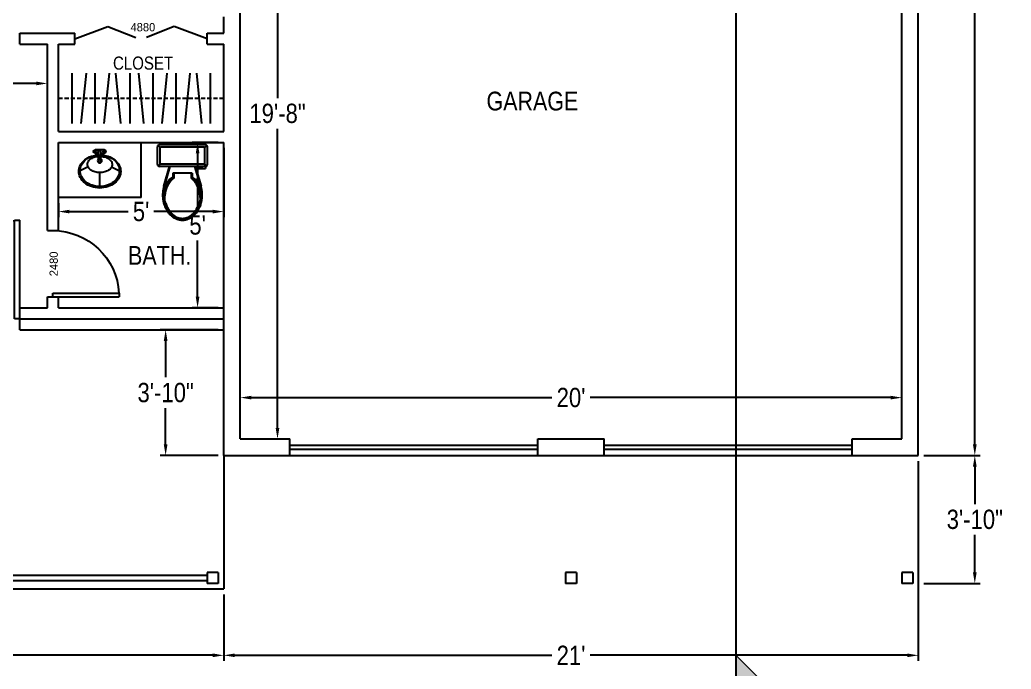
# Model space of a CAD drawing. Header units: inches. Extents: x -1842 to 12195, y -2228 to 2193.
# Drawn here: x 8657.8 to 9017.5, y 727.9 to 963.5 of the extents above; entities that cross this region are included whole.
import ezdxf
from ezdxf.enums import TextEntityAlignment as Align

# ---------------------------------------------------------------- set-up
doc = ezdxf.new("R2010")
doc.units = ezdxf.units.IN
doc.header["$LTSCALE"] = 6
doc.header["$MEASUREMENT"] = 0
doc.linetypes.add('HIDDEN', pattern=[0.375, 0.25, -0.125])
for name, color, linetype in [('BUILT-INS', 13, 'Continuous'), ('CABS', 23, 'Continuous'), ('Title Block', 7, 'Continuous'), ('TITLES', 3, 'Continuous'), ('TXT', 4, 'Continuous'), ('windows', 4, 'Continuous')]:
    doc.layers.add(name, color=color, linetype=linetype)
doc.layers.add('S-Structural', color=1, linetype='Continuous', lineweight=20)
doc.styles.add('ARCHSTYLSHX', font='ARCHSTYL.SHX')
doc.styles.add('HS-DESIGN-TTLB', font='GOTHIC.TTF')
doc.styles.get("Standard").update_dxf_attribs({"font": 'ARIALN.TTF'})
doc.styles.add('Tahoma', font='tahoma.ttf')
doc.dimstyles.get("Standard").update_dxf_attribs({"dimtxt": 7, "dimasz": 4, "dimexe": 2, "dimexo": 2, "dimgap": 2, "dimtad": 0, "dimtih": 1, "dimtoh": 1, "dimdec": 0, "dimzin": 0, "dimdsep": 46, "dimlunit": 4, "dimtxsty": 'Standard', "dimcen": 0.09, "dimclrd": 3, "dimclre": 3, "dimclrt": 3, "dimadec": 0, "dimazin": 0, "dimtfac": 1, "dimtdec": 0, "dimtofl": 0, "dimtmove": 0, "dimatfit": 3, "dimfxl": 1, "dimtolj": 1, "dimtzin": 0, "dimarcsym": 0})
doc.dimstyles.new('STANDARD$0', dxfattribs={"dimtxt": 6, "dimasz": 3, "dimexe": 4, "dimexo": 24, "dimgap": 0.5, "dimtad": 1, "dimdec": 1, "dimzin": 3, "dimdsep": 46, "dimlunit": 4, "dimtxsty": 'ARCHSTYLSHX', "dimblk1": 'OBLIQUE', "dimblk2": 'OBLIQUE', "dimsah": 1, "dimcen": 0.0625, "dimdle": 4, "dimadec": 0, "dimazin": 0, "dimtfac": 1, "dimtdec": 1, "dimtofl": 0, "dimtmove": 0, "dimatfit": 3, "dimldrblk": 'OBLIQUE', "dimfxl": 1, "dimfrac": 2, "dimtolj": 1, "dimtzin": 0, "dimlwd": 9, "dimlwe": 13, "dimarcsym": 0})

# ---------------------------------------------------------------- blocks, each defined once
blk = doc.blocks.new('*D450')
at = {"layer": 'Defpoints', "color": 0, "transparency": 16777216}
for p in [(8983.83, 1177.62), (9004.33, 1177.62), (8983.83, 805.42)]:
    blk.add_point(p, dxfattribs=at)
at = {"layer": 'Title Block', "color": 3, "lineweight": -2, "transparency": 16777216}
for p, q in [((8985.83, 1177.62), (9006.33, 1177.62)), ((9004.33, 1173.62), (9004.33, 997.1)), ((9004.33, 809.42), (9004.33, 985.95)), ((8985.83, 805.42), (9006.33, 805.42))]:
    blk.add_line(p, q, dxfattribs=at)
at = {"layer": 'Title Block', "color": 3, "transparency": 16777216}
for points in [[(9003.66, 1173.62), (9005, 1173.62), (9004.33, 1177.62)], [(9003.66, 809.42), (9005, 809.42), (9004.33, 805.42)]]:
    blk.add_solid(points, dxfattribs=at)
at = {"layer": 'Title Block', "color": 3, "transparency": 16777216, "insert": (9004.33, 991.52), "char_height": 7, "attachment_point": 5}
blk.add_mtext("\\A1;31'", dxfattribs=at)
blk = doc.blocks.new('door')
at = {"layer": 'windows'}
for p, q in [((9950.29, 7178.88), (9948.56, 7178.88)), ((9948.56, 7178.88), (9948.56, 7146.97)), ((9950.29, 7178.88), (9948.56, 7178.88)), ((9950.29, 7178.88), (9950.29, 7146.97)), ((9948.56, 7146.97), (9950.29, 7146.97))]:
    blk.add_line(p, q, dxfattribs=at)
blk.add_arc((9950.29, 7178.88), 31.9, 180, 266.8995, dxfattribs=at)
blk = doc.blocks.new('P0470039')
at = {"linetype": 'Continuous'}
for p, q in [((0, -0.61339), (0, 0)), ((-5.396179, -5.394092), (-9.5, -7.5)), ((0, -15), (0, -7.994521)), ((5.322319, -5.35619), (9.5, -7.5))]:
    blk.add_line(p, q, dxfattribs=at)
for points in [[(9.5, -7.5, 0.118506), (8.852327, -4.805722, 0.104654), (6.80398, -2.274646, 0.089615), (3.801003, -0.621924, 0.08127), (0, 0, 0.08127), (-3.801003, -0.621924, 0.089615), (-6.80398, -2.274646, 0.104654), (-8.852327, -4.805722, 0.118506), (-9.5, -7.5, 0.118506), (-8.852327, -10.194278, 0.104654), (-6.80398, -12.725354, 0.089615), (-3.801003, -14.378076, 0.08127), (0, -15, 0.08127), (3.801003, -14.378076, 0.089615), (6.80398, -12.725354, 0.104654), (8.852327, -10.194278, 0.118506)], [(0, -7.994521, 0.066698), (2.228047, -7.675818, 0.0792), (3.951416, -6.878456, 0.107151), (5.1993, -5.580919, 0.14125), (5.56895, -4.25438, 0.14125), (5.175802, -2.934614, 0.107151), (3.905073, -1.659441, 0.0792), (2.167817, -0.892807, 0.066698), (-0.065538, -0.613719, 0.066698), (-2.293584, -0.932422, 0.0792), (-4.016953, -1.729784, 0.107151), (-5.264838, -3.027321, 0.14125), (-5.634488, -4.35386, 0.14125), (-5.24134, -5.673626, 0.107151), (-3.970611, -6.948799, 0.0792), (-2.233355, -7.715433, 0.066698)]]:
    blk.add_lwpolyline(points, format="xyb", close=True, dxfattribs=at)
for radius in [1, 0.75]:
    blk.add_circle((0, -2.625), radius, dxfattribs=at)
for centre, radius, start, end in [((-3.065811, -7.148185), 5.833199, 152.608443, 179.792206), ((-1.589253, -7.913284), 7.496208, 128.679582, 152.608443), ((-0.632896, -9.107886), 9.026467, 108.265523, 128.679582), ((0.618746, -9.112425), 9.026467, 50.904831, 71.31889), ((1.583743, -7.924791), 7.496208, 26.975969, 50.904831), ((-3.065811, -7.148185), 5.833199, 179.792206, 206.975969), ((3.065811, -7.170423), 5.833199, 332.608443, 359.792206), ((3.065811, -7.170423), 5.833199, 359.792206, 26.975969), ((-1.583743, -6.393816), 7.496208, 206.975969, 230.904831), ((-0.618746, -5.206183), 9.026467, 230.904831, 251.31889), ((0.632896, -5.210722), 9.026467, 288.265523, 308.679582), ((1.589253, -6.405324), 7.496208, 308.679582, 332.608443), ((0.013869, -3.335173), 11.001532, 251.31889, 269.792206), ((0.013869, -3.335173), 11.001532, 269.792206, 288.265523)]:
    blk.add_arc(centre, radius, start, end, dxfattribs=at)
for tag, flags, p in [('ASCOLOR', 1, (0, -3.75)), ('ASCATNO', 1, (0, -2.25)), ('ASNAME', 1, (0, -3)), ('ASID', 3, (0, -1.5))]:
    blk.add_attdef(tag, text='', height=0.5, dxfattribs=dict(flags=flags)).set_placement(p, align=Align.CENTER)
blk = doc.blocks.new('*D433')
at = {"layer": 'Defpoints', "color": 0, "transparency": 16777216}
for p in [(8722.33, 919.02), (8731.83, 919.02), (8731.83, 859.02)]:
    blk.add_point(p, dxfattribs=at)
at = {"layer": 'Title Block', "color": 3, "lineweight": -2, "transparency": 16777216}
for p, q in [((8729.83, 919.02), (8720.33, 919.02)), ((8722.33, 915.02), (8722.33, 894.58)), ((8722.33, 863.02), (8722.33, 883.46)), ((8729.83, 859.02), (8720.33, 859.02))]:
    blk.add_line(p, q, dxfattribs=at)
at = {"layer": 'Title Block', "color": 3, "transparency": 16777216}
for points in [[(8721.66, 915.02), (8723, 915.02), (8722.33, 919.02)], [(8721.66, 863.02), (8723, 863.02), (8722.33, 859.02)]]:
    blk.add_solid(points, dxfattribs=at)
at = {"layer": 'Title Block', "color": 3, "transparency": 16777216, "insert": (8722.33, 889.02), "char_height": 7, "attachment_point": 5}
blk.add_mtext("\\A1;5'", dxfattribs=at)
blk = doc.blocks.new('*D434')
at = {"layer": 'Defpoints', "color": 0, "transparency": 16777216}
for p in [(8731.83, 919.02), (8671.83, 899.02), (8731.83, 893.92)]:
    blk.add_point(p, dxfattribs=at)
at = {"layer": 'Title Block', "color": 3, "lineweight": -2, "transparency": 16777216}
for p, q in [((8731.83, 917.02), (8731.83, 891.92)), ((8671.83, 897.02), (8671.83, 891.92)), ((8675.83, 893.92), (8697.19, 893.92)), ((8727.83, 893.92), (8706.47, 893.92))]:
    blk.add_line(p, q, dxfattribs=at)
at = {"layer": 'Title Block', "color": 3, "transparency": 16777216}
for points in [[(8675.83, 894.59), (8675.83, 893.26), (8671.83, 893.92)], [(8727.83, 894.59), (8727.83, 893.26), (8731.83, 893.92)]]:
    blk.add_solid(points, dxfattribs=at)
at = {"layer": 'Title Block', "color": 3, "transparency": 16777216, "insert": (8701.83, 893.92), "char_height": 7, "attachment_point": 5}
blk.add_mtext("\\A1;5'", dxfattribs=at)
blk = doc.blocks.new('*D443')
at = {"layer": 'Defpoints', "color": 0, "transparency": 16777216}
for p in [(8667.83, 940.42), (8603.03, 934.02), (8667.83, 934.02)]:
    blk.add_point(p, dxfattribs=at)
at = {"layer": 'Title Block', "color": 3, "lineweight": -2, "transparency": 16777216}
for p, q in [((8603.03, 936.02), (8603.03, 942.42)), ((8667.83, 936.02), (8667.83, 942.42)), ((8607.03, 940.42), (8625.79, 940.42)), ((8663.83, 940.42), (8645.07, 940.42))]:
    blk.add_line(p, q, dxfattribs=at)
at = {"layer": 'Title Block', "color": 3, "transparency": 16777216}
for points in [[(8607.03, 941.09), (8607.03, 939.76), (8603.03, 940.42)], [(8663.83, 941.09), (8663.83, 939.76), (8667.83, 940.42)]]:
    blk.add_solid(points, dxfattribs=at)
at = {"layer": 'Title Block', "color": 3, "transparency": 16777216, "insert": (8635.43, 940.42), "char_height": 7, "attachment_point": 5}
blk.add_mtext('\\A1;5\'-5"', dxfattribs=at)
blk = doc.blocks.new('*D449')
at = {"layer": 'Defpoints', "color": 0, "transparency": 16777216}
for p in [(8737.83, 1047.62), (8737.83, 811.42), (8751.33, 811.42)]:
    blk.add_point(p, dxfattribs=at)
at = {"layer": 'Title Block', "color": 3, "lineweight": -2, "transparency": 16777216}
for p, q in [((8739.83, 1047.62), (8753.33, 1047.62)), ((8751.33, 1043.62), (8751.33, 935.1)), ((8751.33, 815.42), (8751.33, 923.95)), ((8739.83, 811.42), (8753.33, 811.42))]:
    blk.add_line(p, q, dxfattribs=at)
at = {"layer": 'Title Block', "color": 3, "transparency": 16777216}
for points in [[(8750.66, 1043.62), (8752, 1043.62), (8751.33, 1047.62)], [(8750.66, 815.42), (8752, 815.42), (8751.33, 811.42)]]:
    blk.add_solid(points, dxfattribs=at)
at = {"layer": 'Title Block', "color": 3, "transparency": 16777216, "insert": (8751.33, 929.52), "char_height": 7, "attachment_point": 5}
blk.add_mtext('\\A1;19\'-8"', dxfattribs=at)
blk = doc.blocks.new('*D436')
at = {"layer": 'Defpoints', "color": 0, "transparency": 16777216}
for p in [(8737.83, 826.42), (8737.83, 811.42), (8977.83, 811.42)]:
    blk.add_point(p, dxfattribs=at)
at = {"layer": 'Title Block', "color": 3, "lineweight": -2, "transparency": 16777216}
for p, q in [((8737.83, 813.42), (8737.83, 828.42)), ((8977.83, 813.42), (8977.83, 828.42)), ((8741.83, 826.42), (8850.91, 826.42)), ((8973.83, 826.42), (8864.75, 826.42))]:
    blk.add_line(p, q, dxfattribs=at)
at = {"layer": 'Title Block', "color": 3, "transparency": 16777216}
for points in [[(8741.83, 827.09), (8741.83, 825.76), (8737.83, 826.42)], [(8973.83, 827.09), (8973.83, 825.76), (8977.83, 826.42)]]:
    blk.add_solid(points, dxfattribs=at)
at = {"layer": 'Title Block', "color": 3, "transparency": 16777216, "insert": (8857.83, 826.42), "char_height": 7, "attachment_point": 5}
blk.add_mtext("\\A1;20'", dxfattribs=at)
blk = doc.blocks.new('*D442')
at = {"layer": 'Defpoints', "color": 0, "transparency": 16777216}
for p in [(8331.03, 757.02), (8731.83, 757.02), (8731.83, 732.92)]:
    blk.add_point(p, dxfattribs=at)
at = {"layer": 'Title Block', "color": 3, "lineweight": -2, "transparency": 16777216}
for p, q in [((8331.03, 755.02), (8331.03, 730.92)), ((8731.83, 755.02), (8731.83, 730.92)), ((8335.03, 732.92), (8519.56, 732.92)), ((8727.83, 732.92), (8543.3, 732.92))]:
    blk.add_line(p, q, dxfattribs=at)
at = {"layer": 'Title Block', "color": 3, "transparency": 16777216}
for points in [[(8335.03, 733.59), (8335.03, 732.26), (8331.03, 732.92)], [(8727.83, 733.59), (8727.83, 732.26), (8731.83, 732.92)]]:
    blk.add_solid(points, dxfattribs=at)
at = {"layer": 'Title Block', "color": 3, "transparency": 16777216, "insert": (8531.43, 732.92), "char_height": 7, "attachment_point": 5}
blk.add_mtext('\\A1;33\'-5"', dxfattribs=at)
blk = doc.blocks.new('*D424')
at = {"color": 3, "lineweight": -2, "transparency": 16777216}
for p, q in [((8729.83, 851.02), (8708.74, 851.02)), ((8710.74, 847.02), (8710.74, 833.8)), ((8710.74, 809.42), (8710.74, 822.65)), ((8729.83, 805.42), (8708.74, 805.42))]:
    blk.add_line(p, q, dxfattribs=at)
at = {"color": 3, "transparency": 16777216}
for points in [[(8710.07, 847.02), (8711.41, 847.02), (8710.74, 851.02)], [(8710.07, 809.42), (8711.41, 809.42), (8710.74, 805.42)]]:
    blk.add_solid(points, dxfattribs=at)
at = {"layer": 'Defpoints', "color": 0, "transparency": 16777216}
for p in [(8731.83, 851.02), (8710.74, 805.42), (8731.83, 805.42)]:
    blk.add_point(p, dxfattribs=at)
at = {"color": 3, "transparency": 16777216, "insert": (8710.74, 828.22), "char_height": 7, "attachment_point": 5}
blk.add_mtext('\\A1;3\'-10"', dxfattribs=at)
blk = doc.blocks.new('*D425')
at = {"layer": 'Defpoints', "color": 0, "transparency": 16777216}
for p in [(8983.83, 805.42), (8731.83, 757.02), (8983.83, 732.92)]:
    blk.add_point(p, dxfattribs=at)
at = {"layer": 'Title Block', "color": 3, "lineweight": -2, "transparency": 16777216}
for p, q in [((8983.83, 803.42), (8983.83, 730.92)), ((8731.83, 755.02), (8731.83, 730.92)), ((8735.83, 732.92), (8850.91, 732.92)), ((8979.83, 732.92), (8864.75, 732.92))]:
    blk.add_line(p, q, dxfattribs=at)
at = {"layer": 'Title Block', "color": 3, "transparency": 16777216}
for points in [[(8735.83, 733.59), (8735.83, 732.26), (8731.83, 732.92)], [(8979.83, 733.59), (8979.83, 732.26), (8983.83, 732.92)]]:
    blk.add_solid(points, dxfattribs=at)
at = {"layer": 'Title Block', "color": 3, "transparency": 16777216, "insert": (8857.83, 732.92), "char_height": 7, "attachment_point": 5}
blk.add_mtext("\\A1;21'", dxfattribs=at)
blk = doc.blocks.new('*D426')
at = {"layer": 'Defpoints', "color": 0, "transparency": 16777216}
for p in [(8983.83, 805.42), (8983.83, 759.02), (9004.33, 759.02)]:
    blk.add_point(p, dxfattribs=at)
at = {"layer": 'Title Block', "color": 3, "lineweight": -2, "transparency": 16777216}
for p, q in [((8985.83, 805.42), (9006.33, 805.42)), ((9004.33, 801.42), (9004.33, 787.8)), ((9004.33, 763.02), (9004.33, 776.65)), ((8985.83, 759.02), (9006.33, 759.02))]:
    blk.add_line(p, q, dxfattribs=at)
at = {"layer": 'Title Block', "color": 3, "transparency": 16777216}
for points in [[(9003.66, 801.42), (9005, 801.42), (9004.33, 805.42)], [(9003.66, 763.02), (9005, 763.02), (9004.33, 759.02)]]:
    blk.add_solid(points, dxfattribs=at)
at = {"layer": 'Title Block', "color": 3, "transparency": 16777216, "insert": (9004.33, 782.22), "char_height": 7, "attachment_point": 5}
blk.add_mtext('\\A1;3\'-10"', dxfattribs=at)
blk = doc.blocks.new('*U455')
h = blk.add_hatch(color=256)
edge = h.paths.add_edge_path()
edge.add_line((0.25, 0), (0.3536, 0))
edge.add_line((0.3536, 0), (0, -0.3536))
edge.add_line((0, -0.3536), (-0.3536, 0))
edge.add_line((-0.3536, 0), (-0.25, 0))
edge.add_arc((0, 0), 0.25, 180, 360)
blk.add_line((-0.25, 0), (0.25, 0))
for points in [[(0.25, 0), (0.3536, 0), (0, -0.3536), (-0.3536, 0), (-0.25, 0, 1)], [(-0.1768, -0.1768, 0.414214), (0.1768, -0.1768), (0, -0.3536), (-0.1768, -0.1768)]]:
    blk.add_lwpolyline(points, format="xyb", close=True)
blk.add_circle((0, 0), 0.25)
at = {"style": 'Tahoma', "flags": 8}
blk.add_attdef('VIEWNUMBER', text='', height=0.0938, dxfattribs=at).set_placement((0, 0), align=Align.BOTTOM_CENTER)
blk.add_attdef('SHEETNUMBER', text='', height=0.0938, dxfattribs=at).set_placement((0, -0.0625), align=Align.TOP_CENTER)

msp = doc.modelspace()

# ---------------------------------------------------------------- linework, layer by layer
at = {"color": 1}
msp.add_line((8917.6087459, 1433.8457482), (8917.6087459, 693.3576756), dxfattribs=at)
at = {"layer": 'BUILT-INS', "linetype": 'HIDDEN'}
msp.add_line((8671.8307156, 935.023473), (8731.8307156, 935.023473), dxfattribs=at)
at = {"layer": 'CABS'}
for p, q in [((8676.8253155, 925.9359735), (8676.8253155, 944.1109725)), ((8680.1274771, 925.8441824), (8681.9620133, 944.2027636)), ((8685.1724403, 925.9359735), (8685.1724403, 944.1109725)), ((8688.4746019, 925.8441824), (8690.3091381, 944.2027636)), ((8694.528554, 925.8441824), (8692.6940178, 944.2027636)), ((8697.8307156, 925.9359735), (8697.8307156, 944.1109725)), ((8702.8756788, 925.8441824), (8701.0411426, 944.2027636)), ((8706.1778404, 925.9359735), (8706.1778404, 944.1109725)), ((8709.480002, 925.8441824), (8711.3145382, 944.2027636)), ((8714.5249652, 925.9359735), (8714.5249652, 944.1109725)), ((8717.8271267, 925.8441824), (8719.661663, 944.2027636)), ((8723.8810789, 925.8441824), (8722.0465427, 944.2027636)), ((8727.0411426, 925.9359735), (8727.0411426, 944.1109725)), ((8701.8307156, 899.023473), (8701.8307156, 919.023473)), ((8707.7682156, 911.044582), (8707.7682156, 917.429723)), ((8708.7843006, 917.226138), (8707.9878856, 917.960053)), ((8725.1432156, 918.179723), (8708.5182156, 918.179723)), ((8724.6119656, 917.335973), (8709.0494656, 917.335973)), ((8725.6735456, 917.960053), (8724.8771306, 917.226138)), ((8725.8932156, 911.044582), (8725.8932156, 917.429723)), ((8688.5464412, 916.3062125), (8685.11499, 916.3062125)), ((8688.5464412, 916.3062125), (8685.11499, 916.3062125)), ((8685.11499, 915.138538), (8686.4311156, 915.138538)), ((8685.11499, 915.138538), (8686.4311156, 915.138538)), ((8686.4311156, 913.1024549), (8686.4311156, 916.0821857)), ((8686.4311156, 916.0821857), (8687.2303156, 916.0821857)), ((8686.4311156, 913.1024549), (8686.4311156, 916.0821857)), ((8686.4311156, 913.1024549), (8686.4311156, 916.0821857)), ((8686.4311156, 913.1024549), (8686.4311156, 916.0821857)), ((8686.4311156, 916.0821857), (8687.2303156, 916.0821857)), ((8686.4311156, 913.1024549), (8686.4311156, 916.0821857)), ((8686.4311156, 913.1024549), (8686.4311156, 916.0821857)), ((8687.2303156, 913.1024549), (8687.2303156, 916.0821857)), ((8687.2303156, 913.1024549), (8687.2303156, 916.0821857)), ((8687.2303156, 913.1024549), (8687.2303156, 916.0821857)), ((8687.2303156, 913.1024549), (8687.2303156, 916.0821857)), ((8687.2303156, 913.1024549), (8687.2303156, 916.0821857)), ((8687.2303156, 913.1024549), (8687.2303156, 916.0821857)), ((8687.2303156, 915.138538), (8688.5464412, 915.138538)), ((8687.2303156, 915.138538), (8688.5464412, 915.138538)), ((8708.6744656, 916.960973), (8708.6744656, 911.513332)), ((8724.9869656, 911.513332), (8724.9869656, 916.960973)), ((8708.7843006, 911.248167), (8707.9878856, 910.514252)), ((8725.1432156, 910.294582), (8708.5182156, 910.294582)), ((8724.6119656, 911.138332), (8709.0494656, 911.138332)), ((8710.0924286, 903.108363), (8712.1649736, 910.294582)), ((8710.3326386, 903.039083), (8712.4251636, 910.294582)), ((8721.2362676, 910.294582), (8723.3287926, 903.039083)), ((8721.4964576, 910.294582), (8723.5690026, 903.108363)), ((8722.7802546, 909.591976), (8722.7257996, 910.294582)), ((8723.9068026, 910.294582), (8723.8820706, 909.59077)), ((8723.9067036, 910.294582), (8723.8820706, 909.593182)), ((8725.6735456, 910.514252), (8724.8771306, 911.248167)), ((8725.2420376, 910.294582), (8725.1876816, 909.592995)), ((8725.2422336, 910.294582), (8725.1876816, 909.590956)), ((8712.0807156, 905.617223), (8713.3307156, 906.467223)), ((8720.3307156, 907.835973), (8713.3307156, 907.835973)), ((8713.3307156, 907.835973), (8713.3307156, 906.282583)), ((8713.3307156, 907.835973), (8713.3307156, 906.282583)), ((8713.3307156, 907.835973), (8713.3307156, 906.282583)), ((8713.7057156, 907.835973), (8713.7057156, 906.282583)), ((8719.9557156, 907.835973), (8719.9557156, 906.282583)), ((8720.3307156, 907.835973), (8720.3307156, 906.282583)), ((8721.5807156, 905.617223), (8720.3307156, 906.467223)), ((8723.9299066, 909.593125), (8725.1184676, 909.593125)), ((8723.9299066, 909.590826), (8725.1184676, 909.590826)), ((8725.2163506, 909.59127), (8725.2163506, 909.592682)), ((8710.4557156, 902.835973), (8711.2682156, 904.460973)), ((8711.2682156, 904.460973), (8712.0807156, 905.648473)), ((8713.7057156, 906.282583), (8713.5622856, 905.987623)), ((8713.7057156, 906.282583), (8713.5622856, 905.987623)), ((8719.9557156, 906.282583), (8720.0991456, 905.987623)), ((8722.3932156, 904.460973), (8721.5807156, 905.648473)), ((8723.2057156, 902.835973), (8722.3932156, 904.460973)), ((8709.9527376, 901.056203), (8710.4557156, 902.835973)), ((8723.7086936, 901.056203), (8723.2057156, 902.835973)), ((8701.8307156, 899.023473), (8671.8307156, 899.023473))]:
    msp.add_line(p, q, dxfattribs=at)
for centre, radius in [((8685.11499, 915.7223753), 0.5838373), ((8685.11499, 915.7223753), 0.5838373), ((8685.11499, 915.7223753), 0.3925094), ((8685.11499, 915.7223753), 0.3925094), ((8688.5464412, 915.7223753), 0.5838373), ((8688.5464412, 915.7223753), 0.5838373), ((8688.5464412, 915.7223753), 0.3925094), ((8688.5464412, 915.7223753), 0.3925094)]:
    msp.add_circle(centre, radius, dxfattribs=at)
for centre, radius, start, end in [((8708.5182156, 917.429723), 0.75, 90, 180), ((8709.0494656, 916.960973), 0.375, 90, 180), ((8724.6119656, 916.960973), 0.375, 0, 90), ((8725.1432156, 917.429723), 0.75, 0, 90), ((8686.8307156, 913.1024549), 0.3996, 180, 0), ((8686.8307156, 913.1024549), 0.3996, 180, 0), ((8686.8307156, 913.1024549), 0.3996, 180, 0), ((8686.8307156, 913.1024549), 0.3996, 180, 0), ((8686.8307156, 913.1024549), 0.3996, 180, 0), ((8686.8307156, 913.1024549), 0.3996, 180, 0), ((8708.5182156, 911.044582), 0.75, 180, 270), ((8709.0494656, 911.513332), 0.375, 180, 270), ((8724.6119656, 911.513332), 0.375, 270, 0), ((8725.1432156, 911.044582), 0.75, 270, 0), ((8722.7919402, 909.5919762), 0.0005896, 118.975202645, 180.016097218), ((8722.7919402, 909.5919758), 0.0005896, 179.983902782, 241.024797355), ((8722.7927664, 909.5904831), 0.002296, 90.618644356, 118.961864588), ((8722.7927664, 909.5934689), 0.002296, 241.038135457, 269.38135569), ((8722.9419186, 895.7070272), 13.8865531, 90.254780828, 90.615514758), ((8722.9420775, 923.4769243), 13.8865543, 269.383829924, 269.744563854), ((8723.04675, 908.2325809), 1.3615875, 90.144896402, 90.253758375), ((8723.04675, 910.9513701), 1.3615875, 269.746241625, 269.855103598), ((8723.4693121, 740.697007), 168.8976943, 90.102116674, 90.14451555), ((8723.4679608, 1078.4869445), 168.8976914, 269.855942873, 269.898341749), ((8723.3147098, 827.3510971), 82.2434663, 90.041270998, 90.102004523), ((8723.3147098, 991.832855), 82.2434663, 269.897995477, 269.958729002), ((8723.352752, 773.9743726), 135.6202043, 89.993429451, 90.041099538), ((8723.3539539, 1045.2095789), 135.6202047, 269.958392683, 270.006062771), ((8723.3535292, 768.5933269), 141.0012499, 89.947242661, 89.993996017), ((8723.3523037, 1050.5906246), 141.0012505, 270.00650196, 270.053255316), ((8723.4822395, 908.3777895), 1.216728, 89.883449154, 89.947162059), ((8723.4822395, 910.8061625), 1.216728, 270.052837902, 270.116550808), ((8670.8379955, -24904.017789), 25813.6659903, 89.88268737112, 89.88314573763), ((8670.8379955, 26723.2017411), 25813.6659903, 270.11685426237, 270.11731262888), ((8723.6574958, 893.1042922), 16.4898353, 89.72100564, 89.882808918), ((8723.6574958, 926.0796598), 16.4898353, 270.117191083, 270.27899436), ((8723.3011901, 819.9509035), 89.6440918, 89.651504352, 89.720946835), ((8723.3011901, 999.2330485), 89.6440918, 270.279053166, 270.348495649), ((8723.9318116, 923.0835746), 13.4905078, 269.63740408, 269.7022629), ((8723.9309282, 896.1003769), 13.4905027, 90.293985291, 90.358844112), ((8723.87453, 912.1039062), 2.5106899, 269.707404204, 269.857748308), ((8723.8749111, 907.0800454), 2.5106914, 90.150948549, 90.301292653), ((8727.6240923, 2358.9674843), 1449.3791265, 269.8515285092, 269.8519868755), ((8727.4990923, -539.7835328), 1449.3788085, 90.1430717335, 90.1435301001), ((8723.9137187, 916.0532769), 6.460147, 269.853730029, 269.954341411), ((8723.9137187, 903.1306751), 6.460147, 90.045658589, 90.146269971), ((8723.9267493, 932.4858311), 22.8927063, 269.954502341, 270.007902007), ((8723.9256764, 886.6981204), 22.892706, 89.989412589, 90.042812255), ((8725.129746, 893.4189615), 16.1741674, 89.930403372, 90.039952895), ((8725.129746, 925.7649895), 16.1741674, 269.960047106, 270.069596628), ((8725.1428713, 904.1067987), 5.4863222, 89.743735906, 89.931895226), ((8725.1425668, 915.0771528), 5.4863231, 270.071284844, 270.259444165), ((8720.6101118, -99.51342), 1009.1167767, 89.7396399167, 89.7412441997), ((8720.6458261, 1918.6973715), 1009.1166155, 270.2567280307, 270.2583323134), ((8724.8869506, 841.9857777), 67.6078651, 89.731955462, 89.738372589), ((8724.8869506, 977.1981733), 67.6078651, 270.261627411, 270.268044539), ((8725.2021856, 909.3651577), 0.2277477, 89.033159348, 89.735603406), ((8725.2021856, 909.8187933), 0.2277477, 270.264396613, 270.96684067), ((8725.1535901, 906.4799935), 3.1133211, 88.844913982, 89.034906767), ((8725.1532886, 912.703958), 3.1133267, 270.970642161, 271.160634946), ((8724.3463433, 898.997477), 14.8348734, 163.912227201, 166.593547337), ((8724.2759148, 899.0177871), 14.5115737, 163.912229712, 166.593549849), ((8714.2864798, 901.3187747), 3.8078214, 153.755000016, 159.603400113), ((8714.2864798, 901.3187747), 3.8078214, 153.755000016, 159.603400113), ((8753.0135601, 882.225094), 46.9860034, 153.093340313, 153.755219318), ((8753.0135601, 882.225094), 46.9860034, 153.093340313, 153.755219318), ((8714.4959597, 901.2343877), 3.658408, 153.754664741, 159.603064839), ((8753.0124762, 882.2249444), 46.9851044, 152.4307005, 153.092579505), ((8753.0124762, 882.2249444), 46.9851044, 152.4307005, 153.092579505), ((8751.7032458, 882.8897412), 45.1422385, 153.093002826, 153.754881831), ((8714.7379566, 902.2083338), 3.8078569, 146.583105172, 152.43150527), ((8714.7379566, 902.2083338), 3.8078569, 146.583105172, 152.43150527), ((8751.7029131, 882.8897324), 45.1419457, 152.430922713, 153.092801718), ((8721.8130006, 897.5400584), 12.2842384, 143.327424811, 146.582522922), ((8721.8130006, 897.5400584), 12.2842384, 143.327424811, 146.582522922), ((8714.929698, 902.0890467), 3.6584187, 146.582603209, 152.431003307), ((8721.7272825, 897.6039027), 11.8023534, 143.327501013, 146.582599125), ((8719.6757919, 899.1314528), 9.6196189, 140.795087365, 143.327228598), ((8719.6757919, 899.1314528), 9.6196189, 140.795087365, 143.327228598), ((8714.4292683, 903.4112257), 2.8489125, 136.142236184, 140.796076365), ((8714.4292683, 903.4112257), 2.8489125, 136.142236184, 140.796076365), ((8719.5871736, 899.1976107), 9.1340259, 140.795950255, 143.328091487), ((8745.4135811, 873.6372033), 45.8200661, 135.730995499, 136.141232843), ((8745.4135811, 873.6372033), 45.8200661, 135.730995499, 136.141232843), ((8714.6053049, 903.2612731), 2.7050004, 136.141504435, 140.795344616), ((8745.4135326, 873.6372079), 45.8200282, 135.320719859, 135.730957202), ((8745.4135326, 873.6372079), 45.8200282, 135.320719859, 135.730957202), ((8744.0256443, 874.990826), 43.5066493, 135.731607881, 136.141845224), ((8714.8588253, 903.8518501), 2.8489362, 130.668331477, 135.322171658), ((8714.8588253, 903.8518501), 2.8489362, 130.668331477, 135.322171658), ((8744.0252049, 874.9907024), 43.506421, 135.320850019, 135.731087363), ((8719.2710324, 898.7161607), 9.6196731, 128.135077319, 130.667218552), ((8719.2710324, 898.7161607), 9.6196731, 128.135077319, 130.667218552), ((8715.013063, 903.6796441), 2.7049534, 130.665854557, 135.319694738), ((8719.2027609, 898.8032703), 9.1339961, 128.135655583, 130.667796817), ((8714.4586704, 898.8032703), 9.1339961, 49.332203183, 51.864344417), ((8714.3903988, 898.7161607), 9.6196731, 49.332781448, 51.864922681), ((8714.3903988, 898.7161607), 9.6196731, 49.332781448, 51.864922681), ((8718.6483682, 903.6796441), 2.7049534, 44.680305262, 49.334145443), ((8689.6362263, 874.9907024), 43.506421, 44.268912638, 44.679149981), ((8718.8026059, 903.8518501), 2.8489362, 44.677828342, 49.331668523), ((8718.8026059, 903.8518501), 2.8489362, 44.677828342, 49.331668523), ((8689.6357869, 874.990826), 43.5066493, 43.858154776, 44.268392119), ((8688.2478986, 873.6372079), 45.8200282, 44.269042798, 44.679280141), ((8688.2478986, 873.6372079), 45.8200282, 44.269042798, 44.679280141), ((8719.0561263, 903.2612731), 2.7050004, 39.204655384, 43.858495564), ((8688.2478501, 873.6372033), 45.8200661, 43.858767157, 44.269004501), ((8688.2478501, 873.6372033), 45.8200661, 43.858767157, 44.269004501), ((8714.0742577, 899.1976107), 9.1340259, 36.671908513, 39.204049745), ((8719.2321629, 903.4112257), 2.8489125, 39.203923635, 43.857763816), ((8719.2321629, 903.4112257), 2.8489125, 39.203923635, 43.857763816), ((8711.9341487, 897.6039027), 11.8023534, 33.417400875, 36.672498987), ((8713.9856393, 899.1314528), 9.6196189, 36.672771402, 39.204912635), ((8713.9856393, 899.1314528), 9.6196189, 36.672771402, 39.204912635), ((8711.8484306, 897.5400584), 12.2842384, 33.417477078, 36.672575189), ((8711.8484306, 897.5400584), 12.2842384, 33.417477078, 36.672575189), ((8718.7317332, 902.0890467), 3.6584187, 27.568996693, 33.417396791), ((8681.9585182, 882.8897324), 45.1419457, 26.907198282, 27.569077287), ((8718.9234747, 902.2083338), 3.8078569, 27.56849473, 33.416894828), ((8718.9234747, 902.2083338), 3.8078569, 27.56849473, 33.416894828), ((8681.9581854, 882.8897412), 45.1422385, 26.245118169, 26.906997174), ((8680.648955, 882.2249444), 46.9851044, 26.907420495, 27.5692995), ((8680.648955, 882.2249444), 46.9851044, 26.907420495, 27.5692995), ((8719.1654715, 901.2343877), 3.658408, 20.396935161, 26.245335259), ((8680.6478711, 882.225094), 46.9860034, 26.244780682, 26.906659687), ((8680.6478711, 882.225094), 46.9860034, 26.244780682, 26.906659687), ((8719.3749515, 901.3187747), 3.8078214, 20.396599887, 26.244999984), ((8719.3749515, 901.3187747), 3.8078214, 20.396599887, 26.244999984), ((8709.3855165, 899.0177871), 14.5115737, 13.406450151, 16.087770288), ((8709.3150879, 898.997477), 14.8348734, 13.406452663, 16.087772799), ((8724.4779387, 899.9297306), 14.8347231, 177.318709179, 180.000029316), ((8724.4220437, 899.9297144), 14.7788281, 179.999966793, 183.021341974), ((8714.0900623, 900.4162082), 4.4354617, 172.413987765, 177.318674319), ((8776.2486566, 892.1378447), 67.1428947, 171.956012095, 172.413919356), ((8776.2499211, 892.1378905), 67.1441403, 171.498294554, 171.956201815), ((8714.2302403, 901.4086663), 4.4353843, 166.593417195, 171.498103749), ((8722.0898086, 899.512193), 12.20374, 178.0394, 185.5309), ((8724.404729, 899.9297337), 14.5115134, 177.318721942, 180.000042079), ((8714.2431387, 900.4056075), 4.3387864, 172.413944526, 177.318631079), ((8775.0465732, 892.3076379), 65.6791056, 171.955933057, 172.413840318), ((8714.7883216, 898.8917164), 4.8315762, 171.945855042, 177.143066268), ((8714.7883216, 898.8917164), 4.8315762, 171.945855042, 177.143066268), ((8777.7471158, 889.9830133), 68.4175396, 171.42926207, 171.946069125), ((8777.7471158, 889.9830133), 68.4175396, 171.42926207, 171.946069125), ((8775.0474524, 892.3077353), 65.6799626, 171.498217281, 171.956124541), ((8714.3802887, 901.3764289), 4.338737, 166.593471901, 171.498158454), ((8777.7459593, 889.982926), 68.4164091, 170.912238379, 171.429045434), ((8777.7459593, 889.982926), 68.4164091, 170.912238379, 171.429045434), ((8714.9593487, 900.0259837), 4.8316509, 165.715341623, 170.912552849), ((8714.9593487, 900.0259837), 4.8316509, 165.715341623, 170.912552849), ((8725.7650294, 897.2747194), 15.9820854, 162.858451395, 165.715300164), ((8725.7650294, 897.2747194), 15.9820854, 162.858451395, 165.715300164), ((8715.0166678, 898.8748786), 4.6853424, 171.945898238, 177.143109464), ((8776.0679144, 890.2359884), 66.344771, 171.429174379, 171.945981434), ((8776.0672979, 890.2360412), 66.3441535, 170.912333123, 171.429140178), ((8722.2313815, 898.3645587), 12.2841918, 159.60309339, 162.858191502), ((8722.2313815, 898.3645587), 12.2841918, 159.60309339, 162.858191502), ((8715.1824624, 899.9747908), 4.6853631, 165.715367753, 170.912578979), ((8725.6606441, 897.3068656), 15.4978613, 162.858293373, 165.715142143), ((8722.1293775, 898.3960868), 11.8024254, 159.60341516, 162.858513271), ((8711.5320537, 898.3960868), 11.8024254, 17.141486729, 20.39658484), ((8708.0007871, 897.3068656), 15.4978613, 14.284857857, 17.141706627), ((8711.4300497, 898.3645587), 12.2841918, 17.141808498, 20.39690661), ((8711.4300497, 898.3645587), 12.2841918, 17.141808498, 20.39690661), ((8718.4789689, 899.9747908), 4.6853631, 9.087421021, 14.284632247), ((8657.5941333, 890.2360412), 66.3441535, 8.570859823, 9.087666878), ((8707.8964018, 897.2747194), 15.9820854, 14.284699836, 17.141548605), ((8707.8964018, 897.2747194), 15.9820854, 14.284699836, 17.141548605), ((8657.5935168, 890.2359884), 66.344771, 8.054018566, 8.570825621), ((8718.6447635, 898.8748786), 4.6853424, 2.856890536, 8.054101762), ((8718.7020825, 900.0259837), 4.8316509, 9.087447151, 14.284658377), ((8718.7020825, 900.0259837), 4.8316509, 9.087447151, 14.284658377), ((8655.9154719, 889.982926), 68.4164091, 8.570954566, 9.087761621), ((8655.9154719, 889.982926), 68.4164091, 8.570954566, 9.087761621), ((8719.2811425, 901.3764289), 4.338737, 8.501841545, 13.406528099), ((8655.9143155, 889.9830133), 68.4175396, 8.053930875, 8.57073793), ((8655.9143155, 889.9830133), 68.4175396, 8.053930875, 8.57073793), ((8658.6139788, 892.3077353), 65.6799626, 8.043875459, 8.501782719), ((8658.614858, 892.3076379), 65.6791056, 7.586159682, 8.044066943), ((8718.8731096, 898.8917164), 4.8315762, 2.856933732, 8.054144958), ((8718.8731096, 898.8917164), 4.8315762, 2.856933732, 8.054144958), ((8719.4182925, 900.4056075), 4.3387864, 2.681368921, 7.586055474), ((8719.4311909, 901.4086663), 4.4353843, 8.501896251, 13.406582805), ((8709.3115367, 899.9297108), 14.4566789, 356.978673308, 0.000048488), ((8709.2567022, 899.9297337), 14.5115134, 359.999957921, 2.681278058), ((8657.4115102, 892.1378905), 67.1441403, 8.043798185, 8.501705445), ((8657.4127746, 892.1378447), 67.1428947, 7.586080644, 8.043987905), ((8719.5713689, 900.4162082), 4.4354617, 2.681325681, 7.586012235), ((8709.2393875, 899.9297144), 14.7788281, 356.978658027, 0.000033207), ((8709.1834925, 899.9297306), 14.8347231, 359.999970684, 2.681290821), ((8714.1722566, 899.3887171), 4.5147736, 183.021338578, 188.489068533), ((8769.3131027, 907.618805), 60.2664306, 188.489057428, 189.063847484), ((8769.3136488, 907.6187558), 60.2669621, 189.063719574, 189.638509629), ((8714.3484891, 898.2841126), 4.5147932, 189.638784904, 195.106514858), ((8725.9249872, 898.3359514), 15.9821006, 177.143073641, 179.999922411), ((8725.9249872, 898.3359514), 15.9821006, 177.143073641, 179.999922411), ((8713.438299, 898.3583336), 3.4954839, 180.36652386, 186.391963643), ((8711.2333372, 898.1113241), 1.2767297, 186.39211687, 196.369941371), ((8724.2576915, 900.9590089), 14.7786795, 195.106438193, 198.127813374), ((8717.8079106, 900.0425407), 8.1290734, 196.369682796, 198.442816963), ((8717.8078147, 900.0425436), 8.1289832, 198.443050005, 200.516184173), ((8711.3902022, 897.6410255), 1.2767545, 200.515988089, 208.836948325), ((8724.1900334, 900.9368243), 14.4574778, 195.697535732, 198.127702433), ((8725.8158451, 898.3359573), 15.4979585, 177.143093259, 179.999942028), ((8713.4794443, 898.3588784), 3.1616407, 180.415098341, 186.64917461), ((8711.4995805, 898.1280826), 1.1683701, 186.649389852, 196.912906182), ((8717.2404781, 899.8737001), 7.1687939, 196.912805674, 199.117250329), ((8717.240349, 899.873688), 7.168668, 199.117496902, 201.321941557), ((8711.6507699, 897.6919368), 1.168382, 201.321979939, 211.585496269), ((8713.3487283, 898.7359044), 3.1616032, 211.585018611, 217.819094879), ((8714.0397077, 897.1222038), 3.6103683, 201.49311635, 207.519472232), ((8722.1293775, 900.2758592), 11.8024254, 197.141486729, 200.39658484), ((8714.4959597, 897.4375584), 3.658408, 200.396935161, 206.245335259), ((8751.7032458, 915.7822048), 45.1422385, 206.245118169, 206.906997174), ((8681.9581854, 915.7822048), 45.1422385, 333.093002826, 333.754881831), ((8719.1654715, 897.4375584), 3.658408, 333.754664741, 339.603064839), ((8711.5320537, 900.2758592), 11.8024254, 339.60341516, 342.858513271), ((8720.3127029, 898.7359044), 3.1616032, 322.180905121, 328.414981389), ((8719.6217235, 897.1222038), 3.6103683, 332.480527768, 338.50688365), ((8712.2184756, 900.037464), 11.5669268, 338.506558204, 341.872328664), ((8722.0106613, 897.6919368), 1.168382, 328.414503731, 338.678020061), ((8719.7598403, 897.0633895), 3.7104309, 332.479802051, 338.506157933), ((8716.4210822, 899.873688), 7.168668, 338.678058443, 340.882503098), ((8716.4209531, 899.8737001), 7.1687939, 340.882749671, 343.087194326), ((8709.472184, 900.9365886), 14.4566573, 341.872215909, 344.89359109), ((8712.150971, 900.0595261), 11.8879445, 338.506750081, 341.872520542), ((8722.1618508, 898.1280826), 1.1683701, 343.087093818, 353.350610148), ((8720.1819869, 898.3588784), 3.1616407, 353.35082539, 359.584901659), ((8707.8455861, 898.3359573), 15.4979585, 0.000057972, 2.856906741), ((8719.1655067, 898.3199701), 4.4163785, 344.893542683, 350.361272637), ((8709.4037397, 900.9590089), 14.7786795, 341.872186626, 344.893561807), ((8665.398097, 907.4511801), 58.9536441, 350.361515041, 350.936305096), ((8665.3995581, 907.4512724), 58.9522159, 350.935992861, 351.510782915), ((8719.3129421, 898.2841126), 4.5147932, 344.893485142, 350.361215096), ((8707.7383072, 898.3360263), 15.980236, 1.632935552, 2.856990947), ((8707.7383072, 898.3360263), 15.980236, 1.632935552, 2.856990947), ((8719.3377871, 899.400509), 4.4164722, 351.511021105, 356.978751059), ((8664.3477824, 907.6187558), 60.2669621, 350.361490371, 350.936280426), ((8664.3483285, 907.618805), 60.2664306, 350.936152516, 351.510942572), ((8719.4891747, 899.3887171), 4.5147736, 351.510931467, 356.978661421), ((8749.791197, 915.7621336), 44.179022, 207.519869516, 208.225063745), ((8748.9600134, 915.3161953), 42.9861106, 207.520115751, 208.22530998), ((8749.7916094, 915.7619959), 44.1793202, 208.224653417, 208.929847646), ((8748.9607965, 915.3160743), 42.9867433, 208.224674165, 208.929868394), ((8714.3727854, 896.1856845), 3.7105043, 208.929991239, 214.956347121), ((8721.0748197, 900.8708812), 11.8878102, 214.956297293, 218.322067754), ((8714.4981289, 896.2681918), 3.6103889, 208.929578123, 214.955934005), ((8751.7029131, 915.7822136), 45.1419457, 206.907198282, 207.569077287), ((8721.0190926, 900.8269157), 11.5668285, 214.956608006, 218.322378467), ((8714.929698, 896.5828993), 3.6584187, 207.568996693, 213.417396791), ((8721.7272825, 901.0680434), 11.8023534, 213.417400875, 216.672498986), ((8719.2561806, 899.4334319), 9.3196846, 218.321889498, 222.325311321), ((8719.4671056, 899.3850463), 8.9843969, 216.672498294, 220.712807236), ((8732.6300243, 916.2154267), 30.966848, 230.332147107, 231.308919642), ((8732.1509946, 914.486807), 28.6455715, 227.799949124, 228.793680896), ((8732.13615, 915.6193996), 29.943251, 230.331561809, 231.308334345), ((8732.1511494, 914.486781), 28.6456539, 228.793413705, 229.787145477), ((8715.3086765, 894.6090916), 3.0249133, 231.30922075, 238.339269815), ((8715.5436466, 894.8434016), 2.9226778, 229.787213779, 236.874046363), ((8718.8563087, 899.9199089), 8.9844149, 236.873774021, 240.914082964), ((8717.4471968, 897.3867418), 6.0857027, 240.913956822, 245.761602608), ((8716.2142345, 897.3867418), 6.0857027, 294.238397392, 299.086043178), ((8714.8051225, 899.9199089), 8.9844149, 299.085917036, 303.126225979), ((8718.1177847, 894.8434016), 2.9226778, 303.125953637, 310.212786221), ((8718.3527548, 894.6090916), 3.0249133, 301.660730185, 308.69077925), ((8701.5102818, 914.486781), 28.6456539, 310.212854523, 311.206586295), ((8701.5252813, 915.6193996), 29.943251, 308.691665655, 309.66843819), ((8701.5104366, 914.486807), 28.6455715, 311.206319104, 312.200050876), ((8701.0314069, 916.2154267), 30.966848, 308.691080358, 309.667852893), ((8701.5257825, 915.6193959), 29.9429281, 309.667704506, 310.644477041), ((8718.7889749, 895.431179), 2.9227248, 312.201225416, 319.288058), ((8701.031266, 916.2154768), 30.9669765, 309.66799441, 310.644766945), ((8714.1943256, 899.3850463), 8.9843969, 319.287192764, 323.327501706), ((8719.0592095, 895.1949254), 3.0249034, 310.64421954, 317.674268606), ((8719.1644323, 895.0925803), 3.1283616, 310.644668891, 317.674717957), ((8714.4052506, 899.4334319), 9.3196846, 317.674688679, 321.678110502), ((8711.9341487, 901.0680434), 11.8023534, 323.327501014, 326.582599125), ((8714.3514114, 899.4760031), 9.6383206, 317.674599675, 321.678021498), ((8712.6423386, 900.8269157), 11.5668285, 321.677621533, 325.043391994), ((8718.7317332, 896.5828993), 3.6584187, 326.582603209, 332.431003307), ((8712.5866115, 900.8708812), 11.8878102, 321.677932246, 325.043702707), ((8681.9585182, 915.7822136), 45.1419457, 332.430922713, 333.092801718), ((8719.1633023, 896.2681918), 3.6103889, 325.044065995, 331.070421877), ((8684.7006348, 915.3160743), 42.9867433, 331.070131606, 331.775325835), ((8719.2886458, 896.1856845), 3.7105043, 325.043652879, 331.070008761), ((8683.8698219, 915.7619959), 44.1793202, 331.070152354, 331.775346583), ((8684.7014179, 915.3161953), 42.9861106, 331.77469002, 332.479884248), ((8683.8702342, 915.7621336), 44.179022, 331.774936254, 332.480130484), ((8715.2276036, 894.4867129), 3.128363, 231.308799069, 238.338848135), ((8718.6445268, 900.0277755), 9.6382584, 238.339449961, 242.342871785), ((8718.6127385, 899.9669533), 9.3196339, 238.339007785, 242.342429609), ((8717.5394982, 897.9189093), 7.2574172, 242.341900553, 246.951526456), ((8717.508505, 897.8599063), 6.9407731, 242.342420711, 246.952046614), ((8715.6544599, 893.4885865), 2.4427386, 246.952666902, 254.902360407), ((8715.705829, 893.6228626), 2.3361905, 246.951393833, 254.901087337), ((8715.8015673, 893.731765), 2.0773425, 245.763431508, 254.065394552), ((8720.2747414, 910.5590197), 19.877809, 254.902391516, 256.172053001), ((8719.82841, 907.8326391), 16.7419295, 254.062453304, 255.455869492), ((8720.4323846, 911.197316), 20.7847032, 256.170622196, 257.440283681), ((8720.275095, 910.5590664), 19.8779388, 256.171095639, 257.440757123), ((8719.8277593, 907.8325846), 16.7417134, 255.45797837, 256.851394558), ((8716.4437072, 893.2942917), 2.4427342, 257.442377697, 265.392071201), ((8716.4606971, 893.4370443), 2.3361809, 257.439769344, 265.389462848), ((8716.4919932, 893.5526819), 2.0773704, 256.850214444, 265.152177487), ((8716.83078, 898.0933631), 7.2573901, 265.389865391, 269.999491293), ((8716.8307065, 898.0267601), 6.9407871, 265.39044955, 270.000075452), ((8716.8307283, 897.5466612), 6.0856881, 265.152235122, 269.999880909), ((8716.830703, 897.5466612), 6.0856881, 270.000119091, 274.847764878), ((8716.8307247, 898.0267601), 6.9407871, 269.999924548, 274.609550451), ((8716.8306512, 898.0933631), 7.2573901, 270.000508707, 274.610134609), ((8717.169438, 893.5526819), 2.0773704, 274.847822513, 283.149785556), ((8717.2007342, 893.4370443), 2.3361809, 274.610537152, 282.560230656), ((8717.217724, 893.2942917), 2.4427342, 274.607928799, 282.557622303), ((8713.8336719, 907.8325846), 16.7417134, 283.148605442, 284.54202163), ((8713.3863362, 910.5590664), 19.8779388, 282.559242877, 283.828904361), ((8713.2290466, 911.197316), 20.7847032, 282.559716319, 283.829377804), ((8713.8330212, 907.8326391), 16.7419295, 284.544130508, 285.937546696), ((8713.3866898, 910.5590197), 19.877809, 283.827946999, 285.097608484), ((8713.2290542, 911.1972961), 20.784682, 283.829370697, 285.099032182), ((8717.8598639, 893.731765), 2.0773425, 285.934605448, 294.236568492), ((8717.9556022, 893.6228626), 2.3361905, 285.098912663, 293.048606167), ((8718.0069713, 893.4885865), 2.4427386, 285.097639593, 293.047333098), ((8716.1529262, 897.8599063), 6.9407731, 293.047953386, 297.657579289), ((8716.121933, 897.9189093), 7.2574172, 293.048473544, 297.658099447), ((8715.0486927, 899.9669533), 9.3196339, 297.657570392, 301.660992215), ((8715.0169045, 900.0277755), 9.6382584, 297.657128215, 301.660550039), ((8718.4338276, 894.4867129), 3.128363, 301.661151865, 308.691200931)]:
    msp.add_arc(centre, radius, start, end, dxfattribs=at)
at = {"layer": 'CABS', "lineweight": -2}
for centre, radius, start, end in [((8715.9362702, 898.0302951), 5.9622247, 196.260897231, 206.725940389), ((8712.4981872, 896.8152874), 2.0823968, 190.422153459, 209.198959673), ((8714.5781335, 895.1980663), 3.3004079, 210.974839662, 238.684985877), ((8714.3996787, 894.7693752), 2.5947448, 218.386822919, 237.931888668), ((8713.5165099, 894.1100272), 1.0397941, 214.250867027, 234.259849556), ((8715.6179531, 892.5332009), 1.5258454, 246.855301384, 264.216295736)]:
    msp.add_arc(centre, radius, start, end, dxfattribs=at)
at = {"layer": 'Title Block'}
for p, q in [((8983.8307156, 805.423473), (8983.8307156, 1177.623473)), ((8737.8307156, 811.423473), (8737.8307156, 1171.623473)), ((8977.8307156, 811.423473), (8977.8307156, 1171.623473)), ((8731.8307156, 958.623473), (8731.8307156, 964.623473)), ((8657.8307156, 958.623473), (8677.8307156, 958.623473)), ((8657.8307156, 954.623473), (8657.8307156, 958.623473)), ((8677.8307156, 954.623473), (8677.8307156, 958.623473)), ((8725.8307156, 958.623473), (8731.8307156, 958.623473)), ((8725.8307156, 954.623473), (8725.8307156, 958.623473)), ((8657.8307156, 954.623473), (8667.8307156, 954.623473)), ((8667.8307156, 887.023473), (8667.8307156, 954.623473)), ((8671.8307156, 954.623473), (8677.8307156, 954.623473)), ((8671.8307156, 923.023473), (8671.8307156, 954.623473)), ((8725.8307156, 954.623473), (8731.8307156, 954.623473)), ((8731.8307156, 923.023473), (8731.8307156, 954.623473)), ((8671.8307156, 923.023473), (8731.8307156, 923.023473)), ((8671.8307156, 919.023473), (8731.8307156, 919.023473)), ((8671.8307156, 887.023473), (8671.8307156, 919.023473)), ((8731.8307156, 859.023473), (8731.8307156, 919.023473)), ((8667.8307156, 887.023473), (8671.8307156, 887.023473)), ((8667.8307156, 863.023473), (8671.8307156, 863.023473)), ((8667.8307156, 859.023473), (8667.8307156, 863.023473)), ((8671.8307156, 859.023473), (8671.8307156, 863.023473)), ((8657.8307156, 859.023473), (8667.8307156, 859.023473)), ((8657.8307156, 851.023473), (8657.8307156, 859.023473)), ((8671.8307156, 859.023473), (8731.8307156, 859.023473)), ((8731.8307156, 805.423473), (8731.8307156, 859.023473)), ((8657.8307156, 855.023473), (8731.8307156, 855.023473)), ((8657.8307156, 851.023473), (8731.8307156, 851.023473)), ((8737.8307156, 811.423473), (8755.8307156, 811.423473)), ((8755.8307156, 805.423473), (8755.8307156, 811.423473)), ((8845.8307156, 811.423473), (8869.8307156, 811.423473)), ((8845.8307156, 805.423473), (8845.8307156, 811.423473)), ((8869.8307156, 805.423473), (8869.8307156, 811.423473)), ((8959.8307156, 811.423473), (8977.8307156, 811.423473)), ((8959.8307156, 805.423473), (8959.8307156, 811.423473)), ((8731.8307156, 805.423473), (8983.8307156, 805.423473)), ((8731.8307156, 805.423473), (8755.8307156, 805.423473)), ((8731.8307156, 805.423473), (8731.8307156, 757.023473)), ((8845.8307156, 805.423473), (8869.8307156, 805.423473)), ((8959.8307156, 805.423473), (8983.8307156, 805.423473)), ((8729.8307156, 763.023473), (8725.8307156, 763.023473)), ((8725.8307156, 763.023473), (8725.8307156, 759.023473)), ((8729.8307156, 763.023473), (8729.8307156, 759.023473)), ((8859.8307156, 763.023473), (8855.8307156, 763.023473)), ((8855.8307156, 763.023473), (8855.8307156, 759.023473)), ((8859.8307156, 763.023473), (8859.8307156, 759.023473)), ((8981.8307156, 763.023473), (8977.8307156, 763.023473)), ((8977.8307156, 763.023473), (8977.8307156, 759.023473)), ((8981.8307156, 763.023473), (8981.8307156, 759.023473)), ((8631.6307156, 762.023473), (8725.8307156, 762.023473)), ((8631.6307156, 760.023473), (8725.8307156, 760.023473)), ((8729.8307156, 759.023473), (8725.8307156, 759.023473)), ((8859.8307156, 759.023473), (8855.8307156, 759.023473)), ((8981.8307156, 759.023473), (8977.8307156, 759.023473)), ((8331.0307156, 757.023473), (8731.8307156, 757.023473))]:
    msp.add_line(p, q, dxfattribs=at)
at = {"layer": 'TXT', "color": 4}
for p, q in [((8677.8307156, 956.623473), (8689.7786439, 961.040609)), ((8689.7786439, 961.040609), (8699.9257652, 957.1267189)), ((8713.8827873, 961.040609), (8703.735666, 957.1267189)), ((8725.8307156, 956.623473), (8713.8827873, 961.040609))]:
    msp.add_line(p, q, dxfattribs=at)
at = {"layer": 'TXT'}
for p, q in [((8755.8307156, 809.123473), (8845.8307156, 809.123473)), ((8755.8307156, 807.723473), (8845.8307156, 807.723473)), ((8869.8307156, 809.123473), (8959.8307156, 809.123473)), ((8869.8307156, 807.723473), (8959.8307156, 807.723473))]:
    msp.add_line(p, q, dxfattribs=at)

# ---------------------------------------------------------------- block references
at = {"layer": 'CABS', "xscale": -0.7999999999999545, "yscale": 0.7999999999999545, "zscale": 0.7999999999999545}
msp.add_blockref('P0470039', (8686.8307156, 914.4783038), dxfattribs=at)
at = {"layer": 'S-Structural'}
ref = msp.add_blockref('*U455', (8917.8281433, 696.550813), dxfattribs=dict(at, xscale=102.4, yscale=102.4, zscale=102.4, rotation=90))
ref.add_attrib('VIEWNUMBER', '2', dxfattribs={"layer": '0', "height": 9.6, "rotation": 90, "style": 'Tahoma'}).set_placement((8917.8281433, 696.550813), align=Align.BOTTOM_CENTER)
ref.add_attrib('SHEETNUMBER', 'A-4', dxfattribs={"layer": '0', "height": 9.6, "rotation": 90, "style": 'Tahoma'}).set_placement((8924.2281433, 696.550813), align=Align.TOP_CENTER)
at = {"layer": 'TITLES'}
for p, xscale, yscale, zscale, rotation in [((-2503.1080377, 8907.3530219), -1.12167, 1.12167, 1.12167, 180), ((14071.3875309, 8349.8562487), -0.7524237795023907, 0.7524237795023907, 0.7524237795023907, 90)]:
    msp.add_blockref('door', p, dxfattribs=dict(at, xscale=xscale, yscale=yscale, zscale=zscale, rotation=rotation))

# ---------------------------------------------------------------- texts
for s, insert, char_height, width, attachment_point in [('\\A1;CLOSET', (8691.6399805, 950.1837715), 4.76054208, 28.741858457, 1), ('\\A1;GARAGE', (8827.1528487, 937.423473), 6.8007744, 110.476910075, 1), ('\\A1;BATH.', (8697.0885865, 874.612421), 6.8007744, 110.476910075, 7)]:
    msp.add_mtext(s, dxfattribs=dict(insert=insert, char_height=char_height, width=width, attachment_point=attachment_point))
at = {"layer": 'Title Block', "insert": (8698.007587, 962.3309705), "char_height": 3.0096, "width": 43.611515527, "attachment_point": 1, "style": 'HS-DESIGN-TTLB'}
msp.add_mtext('4880', dxfattribs=at)
at = {"layer": 'Title Block', "insert": (8668.6089603, 870.472653), "char_height": 3.0096, "width": 43.611515527, "attachment_point": 1, "rotation": 90, "style": 'HS-DESIGN-TTLB'}
msp.add_mtext('2480', dxfattribs=at)

# ---------------------------------------------------------------- dimensions: what is measured, and where the dimension line sits
dim = msp.add_linear_dim(base=(8710.7414133, 805.423473), p1=(8731.8307156, 851.023473), p2=(8731.8307156, 805.423473), angle=90, dimstyle='Standard')
dim.commit()
dim.dimension.update_dxf_attribs({"geometry": '*D424', "text_midpoint": (8710.7414133, 828.223473)})
at = {"layer": 'Title Block'}
for base, p1, p2, picture, middle in [((9004.3307156, 1177.623473), (8983.8307156, 805.423473), (8983.8307156, 1177.623473), '*D450', (9004.3307156, 991.523473)), ((8751.3307156, 811.423473), (8737.8307156, 1047.623473), (8737.8307156, 811.423473), '*D449', (8751.3307156, 929.523473)), ((8722.3307156, 919.023473), (8731.8307156, 859.023473), (8731.8307156, 919.023473), '*D433', (8722.3307156, 889.023473))]:
    dim = msp.add_linear_dim(base=base, p1=p1, p2=p2, angle=90, dimstyle='Standard', dxfattribs=at)
    dim.commit()
    dim.dimension.update_dxf_attribs({"geometry": picture, "text_midpoint": middle})
for base, p1, p2, picture, middle in [((8667.8307156, 940.423473), (8603.0307156, 934.023473), (8667.8307156, 934.023473), '*D443', (8635.4307156, 940.423473)), ((8731.8307156, 893.923473), (8671.8307156, 899.023473), (8731.8307156, 919.023473), '*D434', (8701.8307156, 893.923473)), ((8737.8307156, 826.423473), (8977.8307156, 811.423473), (8737.8307156, 811.423473), '*D436', (8857.8307156, 826.423473)), ((8731.8307156, 732.923473), (8331.0307156, 757.023473), (8731.8307156, 757.023473), '*D442', (8531.4307156, 732.923473))]:
    dim = msp.add_linear_dim(base=base, p1=p1, p2=p2, dimstyle='Standard', dxfattribs=at)
    dim.commit()
    dim.dimension.update_dxf_attribs({"geometry": picture, "text_midpoint": middle})
dim = msp.add_linear_dim(base=(8983.8307156, 732.923473), p1=(8731.8307156, 757.023473), p2=(8983.8307156, 805.423473), dimstyle='STANDARD$0', override={"dimtxt": 7, "dimasz": 4, "dimexe": 2, "dimexo": 2, "dimgap": 2, "dimtad": 0, "dimtih": 1, "dimtoh": 1, "dimdec": 0, "dimzin": 0, "dimtxsty": 'Standard', "dimsah": 0, "dimcen": 0.09, "dimdle": 0, "dimclrd": 3, "dimclre": 3, "dimclrt": 3, "dimtdec": 0, "dimfrac": 0, "dimlwd": 65534, "dimlwe": 65534}, dxfattribs=at)
dim.commit()
dim.dimension.update_dxf_attribs({"geometry": '*D425', "text_midpoint": (8857.8307156, 732.923473)})
dim = msp.add_linear_dim(base=(9004.3307156, 759.023473), p1=(8983.8307156, 805.423473), p2=(8983.8307156, 759.023473), angle=90, dimstyle='STANDARD$0', override={"dimtxt": 7, "dimasz": 4, "dimexe": 2, "dimexo": 2, "dimgap": 2, "dimtad": 0, "dimtih": 1, "dimtoh": 1, "dimdec": 0, "dimzin": 0, "dimtxsty": 'Standard', "dimsah": 0, "dimcen": 0.09, "dimdle": 0, "dimclrd": 3, "dimclre": 3, "dimclrt": 3, "dimtdec": 0, "dimfrac": 0, "dimlwd": 65534, "dimlwe": 65534}, dxfattribs=at)
dim.commit()
dim.dimension.update_dxf_attribs({"geometry": '*D426', "text_midpoint": (9004.3307156, 782.223473)})

doc.saveas('drawing.dxf')
